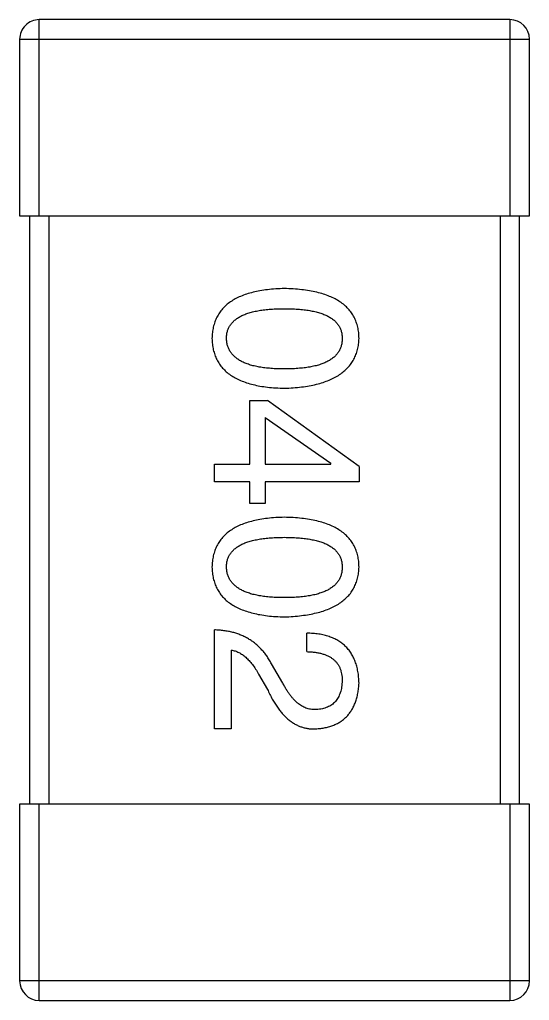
# Model space of a CAD drawing. Header units: inches. Extents: x 246 to 500, y -220 to -17.
# Drawn here: x 471.18 to 471.7, y -156.994 to -155.994 of the extents above; entities that cross this region are included whole.
import ezdxf

# ---------------------------------------------------------------- set-up
doc = ezdxf.new("R2010")
doc.units = ezdxf.units.IN
doc.header["$LTSCALE"] = 1.21
doc.header["$MEASUREMENT"] = 0
doc.layers.get('0').update_dxf_attribs({"linetype": 'CONTINUOUS'})

msp = doc.modelspace()

# ---------------------------------------------------------------- linework, layer by layer
at = {"color": 7, "linetype": 'Continuous'}
for p, q in [((471.6802, -155.9938), (471.2002, -155.9938)), ((471.2002, -156.1938), (471.2002, -155.9938)), ((471.6802, -155.9938), (471.6802, -156.1938)), ((471.1802, -156.0138), (471.7002, -156.0138)), ((471.1802, -156.0138), (471.1802, -156.1938)), ((471.7002, -156.1938), (471.7002, -156.0138)), ((471.1802, -156.1938), (471.7002, -156.1938)), ((471.1902, -156.1938), (471.1902, -156.7938)), ((471.2102, -156.7938), (471.2102, -156.1938)), ((471.6702, -156.1938), (471.6702, -156.7938)), ((471.6902, -156.7938), (471.6902, -156.1938)), ((471.415, -156.3821), (471.433, -156.3821)), ((471.415, -156.4469), (471.415, -156.3821)), ((471.5264, -156.4493), (471.433, -156.3821)), ((471.4305, -156.3993), (471.4977, -156.4461)), ((471.4305, -156.3993), (471.4305, -156.4469)), ((471.3789, -156.4469), (471.415, -156.4469)), ((471.3789, -156.4649), (471.3789, -156.4469)), ((471.4305, -156.4469), (471.4977, -156.4469)), ((471.4977, -156.4469), (471.4977, -156.4461)), ((471.5264, -156.4493), (471.5264, -156.4649)), ((471.415, -156.4649), (471.3789, -156.4649)), ((471.415, -156.487), (471.415, -156.4649)), ((471.5264, -156.4649), (471.4305, -156.4649)), ((471.4305, -156.4649), (471.4305, -156.487)), ((471.4305, -156.487), (471.415, -156.487)), ((471.3789, -156.7169), (471.3789, -156.6161)), ((471.4731, -156.6382), (471.4731, -156.6194)), ((471.3961, -156.6366), (471.3961, -156.7169)), ((471.4486, -156.6702), (471.4371, -156.6505)), ((471.424, -156.6612), (471.433, -156.6767)), ((471.3961, -156.7169), (471.3789, -156.7169)), ((471.7002, -156.7938), (471.1802, -156.7938)), ((471.1802, -156.7938), (471.1802, -156.9738)), ((471.2002, -156.9938), (471.2002, -156.7938)), ((471.6802, -156.7938), (471.6802, -156.9938)), ((471.7002, -156.9738), (471.7002, -156.7938)), ((471.7002, -156.9738), (471.1802, -156.9738)), ((471.2002, -156.9938), (471.6802, -156.9938))]:
    msp.add_line(p, q, dxfattribs=at)
for centre, start, end in [((471.2002, -156.0138), 89.9999, 179.9999), ((471.6802, -156.0138), 359.9999, 89.9999), ((471.2002, -156.9738), 179.9999, 269.9999), ((471.6802, -156.9738), 269.9999, 359.9999)]:
    msp.add_arc(centre, 0.02, start, end, dxfattribs=at)
for points, knots in [([(471.4502, -156.268), (471.4473, -156.2681), (471.4415, -156.2683), (471.4332, -156.2691), (471.4255, -156.2702), (471.4184, -156.2717), (471.4118, -156.2735), (471.4057, -156.2758), (471.4002, -156.2784), (471.3953, -156.2814), (471.3909, -156.2848), (471.3871, -156.2885), (471.3839, -156.2927), (471.3812, -156.2972), (471.3792, -156.3021), (471.3776, -156.3073), (471.3767, -156.3129), (471.3765, -156.3168), (471.3764, -156.3188)], [0, 0, 0, 0, 0.087693, 0.170223, 0.247496, 0.319826, 0.387768, 0.451403, 0.511459, 0.568358, 0.622671, 0.675251, 0.726739, 0.778422, 0.830759, 0.884394, 0.940865, 1, 1, 1, 1]), ([(471.5264, -156.3188), (471.5263, -156.3168), (471.5262, -156.3129), (471.5252, -156.3073), (471.5236, -156.3021), (471.5215, -156.2972), (471.5187, -156.2926), (471.5154, -156.2885), (471.5115, -156.2848), (471.5069, -156.2814), (471.5019, -156.2784), (471.4962, -156.2758), (471.4899, -156.2735), (471.4831, -156.2717), (471.4757, -156.2702), (471.4677, -156.2691), (471.4592, -156.2683), (471.4532, -156.2681), (471.4502, -156.268)], [0, 0, 0, 0, 0.057911, 0.113262, 0.165956, 0.217443, 0.268511, 0.319665, 0.372, 0.426129, 0.483365, 0.543779, 0.607756, 0.676562, 0.749704, 0.827713, 0.911177, 1, 1, 1, 1]), ([(471.3912, -156.3188), (471.3912, -156.3176), (471.3913, -156.3152), (471.392, -156.3117), (471.3931, -156.3085), (471.3948, -156.3055), (471.3969, -156.3027), (471.3995, -156.3002), (471.4025, -156.298), (471.406, -156.296), (471.4099, -156.2942), (471.4143, -156.2926), (471.4192, -156.2914), (471.4245, -156.2903), (471.4303, -156.2895), (471.4365, -156.2889), (471.4432, -156.2886), (471.4478, -156.2885), (471.4502, -156.2885)], [0, 0, 0, 0, 0.049766, 0.097012, 0.143225, 0.188786, 0.235079, 0.282962, 0.333687, 0.387747, 0.445963, 0.508657, 0.576545, 0.649868, 0.72822, 0.812712, 0.903543, 1, 1, 1, 1]), ([(471.4502, -156.2885), (471.4526, -156.2885), (471.4572, -156.2886), (471.4639, -156.2889), (471.4701, -156.2895), (471.4759, -156.2903), (471.4812, -156.2914), (471.4861, -156.2926), (471.4905, -156.2942), (471.4944, -156.296), (471.4979, -156.298), (471.5009, -156.3002), (471.5035, -156.3027), (471.5056, -156.3055), (471.5072, -156.3085), (471.5084, -156.3117), (471.5091, -156.3152), (471.5092, -156.3176), (471.5092, -156.3188)], [0, 0, 0, 0, 0.096452, 0.187278, 0.271765, 0.350519, 0.423437, 0.491321, 0.554011, 0.612224, 0.666281, 0.717003, 0.764884, 0.811423, 0.856783, 0.902993, 0.950236, 1, 1, 1, 1]), ([(471.3764, -156.3188), (471.3765, -156.3208), (471.3767, -156.3247), (471.3776, -156.3303), (471.3792, -156.3356), (471.3812, -156.3405), (471.3839, -156.345), (471.3871, -156.3491), (471.3909, -156.3529), (471.3953, -156.3563), (471.4002, -156.3592), (471.4057, -156.3618), (471.4118, -156.3641), (471.4184, -156.366), (471.4255, -156.3675), (471.4332, -156.3686), (471.4415, -156.3693), (471.4473, -156.3695), (471.4502, -156.3696)], [0, 0, 0, 0, 0.059134, 0.115603, 0.169236, 0.221572, 0.273254, 0.32474, 0.377319, 0.431815, 0.488555, 0.548609, 0.612242, 0.680182, 0.75251, 0.829782, 0.91231, 1, 1, 1, 1]), ([(471.4502, -156.35), (471.4478, -156.3499), (471.4433, -156.3499), (471.4367, -156.3495), (471.4305, -156.3489), (471.4248, -156.3481), (471.4195, -156.347), (471.4147, -156.3457), (471.4103, -156.3441), (471.4064, -156.3423), (471.4029, -156.3402), (471.3999, -156.3379), (471.3972, -156.3353), (471.3951, -156.3325), (471.3934, -156.3294), (471.3922, -156.3261), (471.3914, -156.3225), (471.3913, -156.3201), (471.3912, -156.3188)], [0, 0, 0, 0, 0.094834, 0.184067, 0.267029, 0.344713, 0.417334, 0.484367, 0.546941, 0.604717, 0.65953, 0.710539, 0.759381, 0.806382, 0.853027, 0.900623, 0.949121, 1, 1, 1, 1]), ([(471.4502, -156.3696), (471.4532, -156.3695), (471.4591, -156.3692), (471.4675, -156.3684), (471.4755, -156.3672), (471.4828, -156.3657), (471.4896, -156.3638), (471.4958, -156.3615), (471.5014, -156.3589), (471.5065, -156.3558), (471.511, -156.3525), (471.515, -156.3487), (471.5184, -156.3446), (471.5212, -156.3402), (471.5233, -156.3353), (471.525, -156.3302), (471.5261, -156.3246), (471.5263, -156.3208), (471.5264, -156.3188)], [0, 0, 0, 0, 0.088475, 0.171606, 0.249595, 0.322626, 0.391327, 0.455765, 0.516374, 0.573675, 0.628522, 0.681161, 0.732559, 0.783563, 0.83504, 0.887639, 0.942585, 1, 1, 1, 1]), ([(471.5092, -156.3188), (471.5092, -156.3201), (471.5091, -156.3225), (471.5084, -156.3261), (471.5072, -156.3294), (471.5056, -156.3325), (471.5035, -156.3353), (471.5009, -156.3379), (471.4979, -156.3402), (471.4944, -156.3423), (471.4905, -156.3441), (471.4861, -156.3457), (471.4812, -156.347), (471.4759, -156.3481), (471.4701, -156.3489), (471.4639, -156.3495), (471.4572, -156.3499), (471.4526, -156.3499), (471.4502, -156.35)], [0, 0, 0, 0, 0.050604, 0.098688, 0.145699, 0.191791, 0.238625, 0.286717, 0.337546, 0.391814, 0.449755, 0.512106, 0.579685, 0.652048, 0.730262, 0.814146, 0.904281, 1, 1, 1, 1]), ([(471.4502, -156.5012), (471.4473, -156.5013), (471.4415, -156.5015), (471.4332, -156.5022), (471.4255, -156.5033), (471.4184, -156.5048), (471.4118, -156.5067), (471.4057, -156.5089), (471.4002, -156.5115), (471.3953, -156.5146), (471.3909, -156.5179), (471.3871, -156.5217), (471.3839, -156.5258), (471.3812, -156.5303), (471.3792, -156.5352), (471.3776, -156.5405), (471.3767, -156.5461), (471.3765, -156.55), (471.3764, -156.552)], [0, 0, 0, 0, 0.087693, 0.170223, 0.247496, 0.319826, 0.387768, 0.451403, 0.511459, 0.568358, 0.622671, 0.675251, 0.726739, 0.778422, 0.830759, 0.884394, 0.940865, 1, 1, 1, 1]), ([(471.5264, -156.552), (471.5263, -156.55), (471.5262, -156.5461), (471.5252, -156.5405), (471.5236, -156.5352), (471.5215, -156.5303), (471.5187, -156.5258), (471.5154, -156.5217), (471.5115, -156.5179), (471.5069, -156.5146), (471.5019, -156.5115), (471.4962, -156.5089), (471.4899, -156.5067), (471.4831, -156.5048), (471.4757, -156.5033), (471.4677, -156.5022), (471.4592, -156.5015), (471.4532, -156.5013), (471.4502, -156.5012)], [0, 0, 0, 0, 0.057911, 0.113262, 0.165956, 0.217443, 0.268511, 0.319665, 0.372, 0.426129, 0.483365, 0.543779, 0.607756, 0.676562, 0.749704, 0.827713, 0.911177, 1, 1, 1, 1]), ([(471.3912, -156.552), (471.3912, -156.5507), (471.3913, -156.5484), (471.392, -156.5449), (471.3931, -156.5416), (471.3948, -156.5386), (471.3969, -156.5359), (471.3995, -156.5334), (471.4025, -156.5311), (471.406, -156.5291), (471.4099, -156.5273), (471.4143, -156.5258), (471.4192, -156.5246), (471.4245, -156.5234), (471.4303, -156.5226), (471.4365, -156.5221), (471.4432, -156.5217), (471.4478, -156.5217), (471.4502, -156.5216)], [0, 0, 0, 0, 0.049766, 0.097012, 0.143225, 0.188786, 0.235079, 0.282962, 0.333687, 0.387747, 0.445963, 0.508657, 0.576545, 0.649868, 0.72822, 0.812712, 0.903543, 1, 1, 1, 1]), ([(471.4502, -156.5216), (471.4526, -156.5217), (471.4572, -156.5217), (471.4639, -156.5221), (471.4701, -156.5226), (471.4759, -156.5234), (471.4812, -156.5246), (471.4861, -156.5258), (471.4905, -156.5273), (471.4944, -156.5291), (471.4979, -156.5311), (471.5009, -156.5334), (471.5035, -156.5359), (471.5056, -156.5386), (471.5072, -156.5416), (471.5084, -156.5449), (471.5091, -156.5484), (471.5092, -156.5507), (471.5092, -156.552)], [0, 0, 0, 0, 0.096452, 0.187278, 0.271765, 0.350519, 0.423437, 0.491321, 0.554011, 0.612224, 0.666281, 0.717003, 0.764884, 0.811423, 0.856783, 0.902993, 0.950236, 1, 1, 1, 1]), ([(471.3764, -156.552), (471.3765, -156.554), (471.3767, -156.5578), (471.3776, -156.5635), (471.3792, -156.5687), (471.3812, -156.5736), (471.3839, -156.5781), (471.3871, -156.5823), (471.3909, -156.586), (471.3953, -156.5894), (471.4002, -156.5924), (471.4057, -156.595), (471.4118, -156.5972), (471.4184, -156.5991), (471.4255, -156.6006), (471.4332, -156.6017), (471.4415, -156.6025), (471.4473, -156.6027), (471.4502, -156.6028)], [0, 0, 0, 0, 0.059134, 0.115603, 0.169236, 0.221572, 0.273254, 0.32474, 0.377319, 0.431815, 0.488555, 0.548609, 0.612242, 0.680182, 0.75251, 0.829782, 0.91231, 1, 1, 1, 1]), ([(471.4502, -156.5831), (471.4478, -156.5831), (471.4433, -156.5831), (471.4367, -156.5827), (471.4305, -156.5821), (471.4248, -156.5812), (471.4195, -156.5802), (471.4147, -156.5788), (471.4103, -156.5773), (471.4064, -156.5754), (471.4029, -156.5734), (471.3999, -156.571), (471.3972, -156.5685), (471.3951, -156.5657), (471.3934, -156.5626), (471.3922, -156.5593), (471.3914, -156.5557), (471.3913, -156.5532), (471.3912, -156.552)], [0, 0, 0, 0, 0.094834, 0.184067, 0.267029, 0.344713, 0.417334, 0.484367, 0.546941, 0.604717, 0.65953, 0.710539, 0.759381, 0.806382, 0.853027, 0.900623, 0.949121, 1, 1, 1, 1]), ([(471.5092, -156.552), (471.5092, -156.5532), (471.5091, -156.5557), (471.5084, -156.5593), (471.5072, -156.5626), (471.5056, -156.5657), (471.5035, -156.5685), (471.5009, -156.5711), (471.4979, -156.5734), (471.4944, -156.5755), (471.4905, -156.5773), (471.4861, -156.5788), (471.4812, -156.5802), (471.4759, -156.5813), (471.4701, -156.5821), (471.4639, -156.5827), (471.4572, -156.5831), (471.4526, -156.5831), (471.4502, -156.5831)], [0, 0, 0, 0, 0.050604, 0.098688, 0.145699, 0.191791, 0.238625, 0.286717, 0.337546, 0.391814, 0.449755, 0.512106, 0.579685, 0.652048, 0.730262, 0.814146, 0.904281, 1, 1, 1, 1]), ([(471.4502, -156.6028), (471.4532, -156.6027), (471.4591, -156.6024), (471.4675, -156.6015), (471.4755, -156.6003), (471.4828, -156.5988), (471.4896, -156.5969), (471.4958, -156.5946), (471.5014, -156.592), (471.5065, -156.589), (471.511, -156.5856), (471.515, -156.5819), (471.5184, -156.5778), (471.5212, -156.5733), (471.5233, -156.5685), (471.525, -156.5633), (471.5261, -156.5578), (471.5263, -156.5539), (471.5264, -156.552)], [0, 0, 0, 0, 0.088475, 0.171606, 0.249595, 0.322626, 0.391327, 0.455765, 0.516374, 0.573675, 0.628522, 0.681161, 0.732559, 0.783563, 0.83504, 0.887639, 0.942585, 1, 1, 1, 1]), ([(471.4371, -156.6505), (471.4363, -156.6491), (471.4348, -156.6464), (471.4323, -156.6426), (471.4296, -156.639), (471.4267, -156.6358), (471.4237, -156.6327), (471.4205, -156.6299), (471.4171, -156.6273), (471.4135, -156.6251), (471.4098, -156.623), (471.4059, -156.6213), (471.4018, -156.6197), (471.3976, -156.6185), (471.3931, -156.6175), (471.3885, -156.6168), (471.3838, -156.6163), (471.3805, -156.6161), (471.3789, -156.6161)], [0, 0, 0, 0, 0.065828, 0.130094, 0.192451, 0.254037, 0.313974, 0.373757, 0.433048, 0.492243, 0.551902, 0.611758, 0.672678, 0.734814, 0.798569, 0.863693, 0.930488, 1, 1, 1, 1]), ([(471.5264, -156.6702), (471.5263, -156.6682), (471.5261, -156.6642), (471.5253, -156.6585), (471.5242, -156.6532), (471.5226, -156.6483), (471.5206, -156.6438), (471.5183, -156.6396), (471.5155, -156.6358), (471.5123, -156.6324), (471.5088, -156.6294), (471.5048, -156.6268), (471.5005, -156.6246), (471.4958, -156.6228), (471.4907, -156.6213), (471.4852, -156.6202), (471.4793, -156.6196), (471.4752, -156.6194), (471.4731, -156.6194)], [0, 0, 0, 0, 0.07282, 0.141057, 0.2062, 0.267672, 0.326735, 0.383519, 0.439188, 0.494454, 0.549628, 0.605958, 0.66397, 0.72402, 0.787502, 0.854127, 0.925065, 1, 1, 1, 1]), ([(471.3961, -156.6366), (471.3974, -156.6368), (471.4, -156.6374), (471.4038, -156.639), (471.4075, -156.6412), (471.411, -156.644), (471.4144, -156.6474), (471.4178, -156.6514), (471.421, -156.656), (471.423, -156.6594), (471.424, -156.6612)], [0, 0, 0, 0, 0.103034, 0.208166, 0.318255, 0.434664, 0.559728, 0.695394, 0.841708, 1, 1, 1, 1]), ([(471.4731, -156.6382), (471.4746, -156.6383), (471.4774, -156.6384), (471.4815, -156.6388), (471.4853, -156.6394), (471.4889, -156.6403), (471.4921, -156.6414), (471.4951, -156.6427), (471.4978, -156.6442), (471.5002, -156.646), (471.5024, -156.6479), (471.5042, -156.6501), (471.5057, -156.6525), (471.507, -156.6551), (471.508, -156.658), (471.5087, -156.661), (471.5091, -156.6643), (471.5092, -156.6666), (471.5092, -156.6677)], [0, 0, 0, 0, 0.082594, 0.15978, 0.232961, 0.301462, 0.365595, 0.426678, 0.484662, 0.540809, 0.595146, 0.648401, 0.702272, 0.757102, 0.813447, 0.872233, 0.934055, 1, 1, 1, 1]), ([(471.5092, -156.6677), (471.5092, -156.6689), (471.509, -156.671), (471.5087, -156.6742), (471.5081, -156.6772), (471.5073, -156.68), (471.5063, -156.6826), (471.5052, -156.6849), (471.5038, -156.6871), (471.5023, -156.6891), (471.5005, -156.6908), (471.4986, -156.6924), (471.4965, -156.6937), (471.4941, -156.6948), (471.4916, -156.6957), (471.4889, -156.6965), (471.486, -156.697), (471.484, -156.6971), (471.483, -156.6972)], [0, 0, 0, 0, 0.076112, 0.148436, 0.216883, 0.281466, 0.34298, 0.402356, 0.459881, 0.51546, 0.571111, 0.62658, 0.683162, 0.741007, 0.801404, 0.863825, 0.930544, 1, 1, 1, 1]), ([(471.433, -156.6767), (471.4338, -156.6784), (471.4353, -156.6818), (471.4378, -156.6865), (471.4404, -156.6908), (471.443, -156.6949), (471.4458, -156.6986), (471.4487, -156.702), (471.4516, -156.705), (471.4546, -156.7077), (471.4578, -156.71), (471.461, -156.7121), (471.4643, -156.7137), (471.4677, -156.7151), (471.4712, -156.716), (471.4748, -156.7167), (471.4784, -156.717), (471.4809, -156.7169), (471.4822, -156.7169)], [0, 0, 0, 0, 0.082731, 0.161257, 0.236138, 0.307554, 0.375712, 0.440848, 0.502916, 0.562567, 0.619798, 0.675716, 0.73039, 0.78386, 0.837315, 0.890547, 0.944917, 1, 1, 1, 1]), ([(471.483, -156.6972), (471.4822, -156.6973), (471.4806, -156.6974), (471.4782, -156.6972), (471.4758, -156.6968), (471.4734, -156.6962), (471.4711, -156.6953), (471.4689, -156.6942), (471.4667, -156.6929), (471.4645, -156.6913), (471.4623, -156.6895), (471.4603, -156.6874), (471.4582, -156.6851), (471.4562, -156.6826), (471.4542, -156.6798), (471.4523, -156.6769), (471.4504, -156.6736), (471.4492, -156.6713), (471.4486, -156.6702)], [0, 0, 0, 0, 0.052237, 0.103888, 0.155485, 0.207395, 0.259864, 0.31356, 0.369176, 0.4266, 0.486836, 0.550048, 0.61567, 0.685271, 0.75824, 0.834614, 0.915635, 1, 1, 1, 1]), ([(471.4822, -156.7169), (471.4839, -156.7168), (471.4872, -156.7165), (471.4919, -156.7157), (471.4964, -156.7146), (471.5006, -156.7131), (471.5045, -156.7114), (471.508, -156.7093), (471.5113, -156.7068), (471.5142, -156.704), (471.5168, -156.7009), (471.5191, -156.6975), (471.5211, -156.6938), (471.5228, -156.6897), (471.5242, -156.6852), (471.5253, -156.6805), (471.526, -156.6755), (471.5263, -156.672), (471.5264, -156.6702)], [0, 0, 0, 0, 0.070688, 0.137741, 0.201612, 0.262778, 0.321223, 0.378455, 0.434411, 0.490146, 0.546362, 0.603392, 0.662208, 0.723401, 0.787372, 0.85442, 0.925153, 1, 1, 1, 1])]:
    msp.add_open_spline(points, degree=3, knots=knots, dxfattribs=at)

doc.saveas('drawing.dxf')
